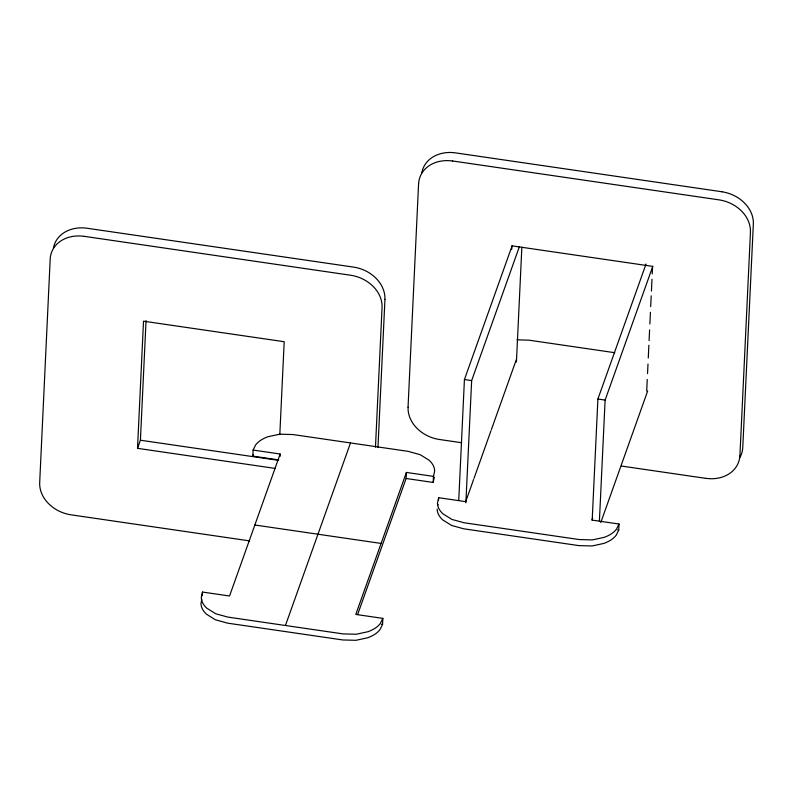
<?xml version="1.0" encoding="UTF-8"?>
<svg xmlns="http://www.w3.org/2000/svg" width="793" height="793" viewBox="0 0 793 793"><rect width="100%" height="100%" fill="white"/><g stroke="black" fill="none" stroke-linecap="round" stroke-linejoin="round"><path stroke-width="1.19" d="M275.498 468.465L137.516 448.332L143.513 321.185L284.191 341.714L279.81 434.594M137.516 448.332L140.411 440.214L146.051 320.62M202.314 595.692L202.483 592.054L229.544 595.999L280.157 454.012L253.096 450.067L252.808 456.124L278.71 459.9M280.038 456.441L280.157 454.012M375.466 447.212L382.057 307.466A33.405 27.101 19.6 0 0 350.605 275.24L84.236 236.334M377.974 447.411L384.952 299.348M201.789 599.28L201.016 603.394A34.654 19.676 2.7 0 0 206.527 614.238L215.448 619.809L227.581 623.149L342.725 639.951L355.918 640.308L367.734 637.76A34.654 19.676 2.7 0 0 380.045 629.513L382.563 624.428L382.85 618.371L355.799 614.426L406.403 472.44L433.464 476.385L434.643 471.111A34.654 19.676 2.7 0 0 429.132 460.257L420.211 454.686L408.088 451.346L292.934 434.544L279.741 434.187L267.925 436.735A34.654 19.676 2.7 0 0 255.614 444.982L253.096 450.067M408.048 407.235L418.585 183.698M357.683 614.377L406.125 478.496L406.403 472.44M406.125 478.496L433.176 482.441L433.464 476.385M438.529 500.125L438.648 497.707L465.699 501.652L473.609 479.468M458.731 500.522L464.43 379.55L512.139 245.711M465.878 502.812L471.647 380.6L519.356 246.762M511.743 249.289L511.911 245.84L652.589 266.369L652.233 273.922M516.431 362.054L521.853 247.257M592.193 520L597.902 399.018L646.027 264.019M599.409 521.051L605.118 400.078L652.817 266.24M437.181 509.047A34.654 19.676 2.7 0 0 442.692 519.891L451.613 525.462L463.736 528.802L578.89 545.604L592.084 545.961L603.899 543.413A34.654 19.676 2.7 0 0 616.211 535.166L618.728 530.081L619.016 524.024L591.955 520.079L592.678 518.047M646.711 391.078L647.257 379.46M647.534 373.652L647.99 364.027M648.268 358.059L648.872 345.242M649.09 340.613L649.596 329.938M649.873 324.01L650.429 312.343M650.696 306.594L651.202 295.858M651.43 291.051L651.985 279.265M739.919 455.658L750.456 232.121M434.356 477.158L433.176 482.441M202.483 592.054L201.303 597.337A34.654 19.676 2.7 0 0 206.814 608.181L215.736 613.762L227.859 617.093L343.012 633.894L356.206 634.251L368.021 631.704A34.654 19.676 2.7 0 0 380.333 623.457L382.85 618.371M252.808 456.124L253.304 454.736M285.44 625.499L350.506 442.94M438.648 497.707L437.468 502.99A34.654 19.676 2.7 0 0 442.97 513.834L451.891 519.415L464.024 522.746L579.177 539.547L592.371 539.904L604.177 537.357A34.654 19.676 2.7 0 0 616.498 529.109L619.016 524.024M437.865 505.151L438.113 504.457M474.016 478.338L491.006 430.658M491.412 429.528L516.312 359.675M600.777 522.567L647.653 391.058M516.986 339.8L529.1 340.197L614.724 352.697M721.898 191.747L455.529 152.88A33.405 27.101 19.6 0 0 421.826 172.815M452.634 160.989L719.003 199.856A33.405 27.101 19.6 0 1 750.416 232.111M464.43 379.55L471.647 380.6M597.902 399.018L605.118 400.078M461.695 442.732L439.5 439.5A33.405 27.101 19.6 0 1 408.088 407.245M621.593 466.066L705.869 478.367M140.411 440.214L278.393 460.346M617.559 529.912L618.728 530.081M254.85 525.006L381.106 543.433M249.587 540.885L71.102 514.835A33.405 27.101 19.6 0 1 39.69 482.58L50.197 259.033A33.405 27.101 19.6 0 1 84.236 236.364M381.403 624.26L382.563 624.428M53.428 248.159A33.405 27.101 19.6 0 1 87.131 228.255L353.5 267.092A33.405 27.101 19.6 0 1 384.912 299.348M739.691 457.829A33.405 27.101 19.6 0 0 742.763 447.539L753.35 224.003A33.405 27.101 19.6 0 0 721.898 191.777M418.635 183.698A33.405 27.101 19.6 0 1 452.634 161.029M739.869 455.658A33.405 27.101 19.6 0 1 705.869 478.328"/></g></svg>
